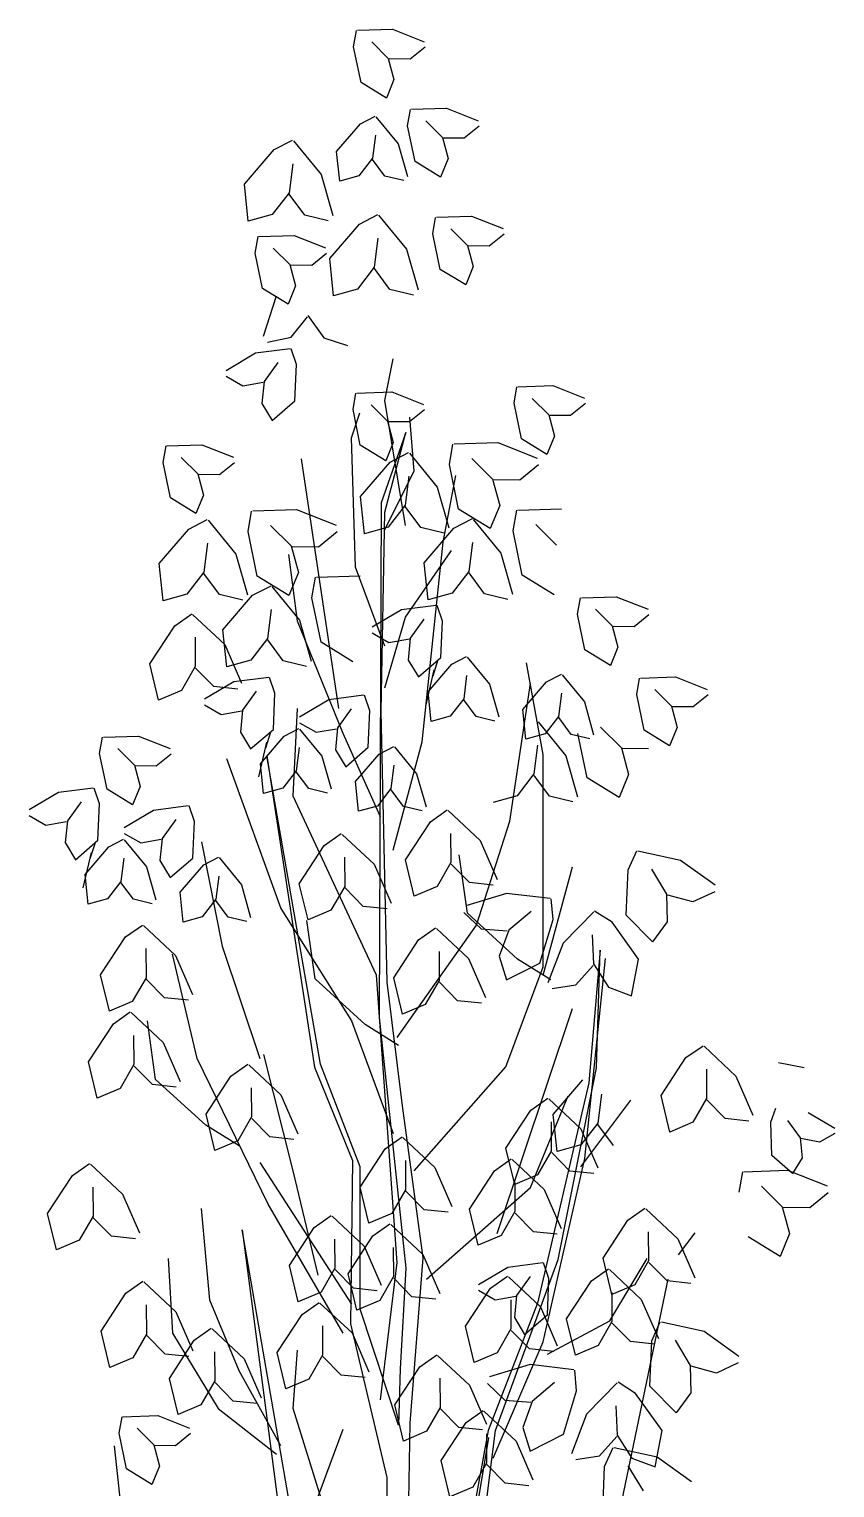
# Model space of a CAD drawing. Header units: millimetres. Extents: x 365.5 to 366.24, y 2522.44 to 2525.29.
# Drawn here: x 365.519 to 366.189, y 2524.078 to 2525.293 of the extents above; entities that cross this region are included whole.
import ezdxf

# ---------------------------------------------------------------- set-up
doc = ezdxf.new("R2010")
doc.units = ezdxf.units.MM
doc.header["$LTSCALE"] = 10
doc.layers.add('Vegetais', color=94, linetype='Continuous')

msp = doc.modelspace()

# ---------------------------------------------------------------- linework, layer by layer
at = {"layer": 'Vegetais'}
for p, q in [((365.7888, 2525.2779), (365.7912, 2525.2915)), ((365.792, 2525.2916), (365.8211, 2525.2925)), ((365.8211, 2525.2925), (365.8475, 2525.2821)), ((365.795, 2525.2482), (365.7888, 2525.2779)), ((365.8039, 2525.2819), (365.8177, 2525.2682)), ((365.8483, 2525.2775), (365.8358, 2525.2675)), ((365.8177, 2525.2682), (365.8224, 2525.2505)), ((365.8358, 2525.2675), (365.8185, 2525.2677)), ((365.8162, 2525.2351), (365.795, 2525.2482)), ((365.8224, 2525.2505), (365.8162, 2525.2351)), ((365.7945, 2525.2137), (365.8067, 2525.2201)), ((365.8073, 2525.2196), (365.8258, 2525.197)), ((365.8338, 2525.2121), (365.8362, 2525.2257)), ((365.837, 2525.2258), (365.8661, 2525.2267)), ((365.8489, 2525.2161), (365.8627, 2525.2024)), ((365.8661, 2525.2267), (365.8925, 2525.2163)), ((365.7747, 2525.1907), (365.7945, 2525.2137)), ((365.8069, 2525.2043), (365.8044, 2525.185)), ((365.84, 2525.1824), (365.8338, 2525.2121)), ((365.8933, 2525.2117), (365.8808, 2525.2017)), ((365.6979, 2525.1635), (365.7226, 2525.1922)), ((365.7226, 2525.1922), (365.738, 2525.2002)), ((365.7387, 2525.1996), (365.7618, 2525.1714)), ((365.8258, 2525.197), (365.8336, 2525.1698)), ((365.8627, 2525.2024), (365.8674, 2525.1847)), ((365.8808, 2525.2017), (365.8635, 2525.2019)), ((365.7382, 2525.1804), (365.7351, 2525.1563)), ((365.7773, 2525.166), (365.7747, 2525.1907)), ((365.8044, 2525.185), (365.7932, 2525.1704)), ((365.8149, 2525.1701), (365.8045, 2525.184)), ((365.8612, 2525.1693), (365.84, 2525.1824)), ((365.8674, 2525.1847), (365.8612, 2525.1693)), ((365.7618, 2525.1714), (365.7715, 2525.1374)), ((365.7932, 2525.1704), (365.7773, 2525.166)), ((365.8305, 2525.1664), (365.8149, 2525.1701)), ((365.7011, 2525.1326), (365.6979, 2525.1635)), ((365.7351, 2525.1563), (365.7211, 2525.1381)), ((365.7482, 2525.1377), (365.7352, 2525.1551)), ((365.7211, 2525.1381), (365.7011, 2525.1326)), ((365.7676, 2525.133), (365.7482, 2525.1377)), ((365.7936, 2525.1302), (365.8089, 2525.1382)), ((365.8096, 2525.1376), (365.8328, 2525.1094)), ((365.8547, 2525.1222), (365.8571, 2525.1358)), ((365.8579, 2525.1359), (365.887, 2525.1369)), ((365.887, 2525.1369), (365.9134, 2525.1264)), ((365.7069, 2525.1061), (365.7093, 2525.1198)), ((365.71, 2525.1199), (365.7392, 2525.1208)), ((365.7392, 2525.1208), (365.7655, 2525.1104)), ((365.7689, 2525.1015), (365.7936, 2525.1302)), ((365.8609, 2525.0925), (365.8547, 2525.1222)), ((365.8698, 2525.1263), (365.8836, 2525.1125)), ((365.9142, 2525.1219), (365.9017, 2525.1118)), ((365.7219, 2525.1102), (365.7357, 2525.0965)), ((365.8091, 2525.1184), (365.806, 2525.0943)), ((365.8328, 2525.1094), (365.8425, 2525.0754)), ((365.8836, 2525.1125), (365.8883, 2525.0948)), ((365.9017, 2525.1118), (365.8844, 2525.112)), ((365.713, 2525.0765), (365.7069, 2525.1061)), ((365.7357, 2525.0965), (365.7404, 2525.0788)), ((365.7539, 2525.0958), (365.7365, 2525.096)), ((365.7663, 2525.1058), (365.7539, 2525.0958)), ((365.7721, 2525.0706), (365.7689, 2525.1015)), ((365.8883, 2525.0948), (365.8821, 2525.0795)), ((365.806, 2525.0943), (365.7921, 2525.0761)), ((365.8191, 2525.0757), (365.8062, 2525.0931)), ((365.8821, 2525.0795), (365.8609, 2525.0925)), ((365.7342, 2525.0634), (365.713, 2525.0765)), ((365.7404, 2525.0788), (365.7342, 2525.0634)), ((365.7921, 2525.0761), (365.7721, 2525.0706)), ((365.8386, 2525.071), (365.8191, 2525.0757)), ((365.7244, 2525.0701), (365.7135, 2525.0365)), ((365.7368, 2525.036), (365.7504, 2525.0529)), ((365.7506, 2525.0541), (365.7639, 2525.0354)), ((365.7172, 2525.032), (365.7368, 2525.036)), ((365.7639, 2525.0354), (365.7836, 2525.0292)), ((365.7071, 2525.0226), (365.6827, 2525.0081)), ((365.736, 2525.0263), (365.7071, 2525.0226)), ((365.7413, 2525.0132), (365.7367, 2525.0263)), ((365.7258, 2525.0149), (365.7143, 2524.9992)), ((365.7399, 2524.983), (365.7413, 2525.0132)), ((365.8148, 2524.9834), (365.8217, 2525.0181)), ((365.6826, 2525.0035), (365.6965, 2524.9955)), ((365.6965, 2524.9955), (365.7136, 2524.9985)), ((365.7143, 2524.9992), (365.7125, 2524.9809)), ((365.7883, 2524.9757), (365.7907, 2524.9894)), ((365.7914, 2524.9895), (365.8206, 2524.9904)), ((365.8206, 2524.9904), (365.8469, 2524.98)), ((365.9224, 2524.981), (365.9248, 2524.9947)), ((365.9256, 2524.9948), (365.9547, 2524.9957)), ((365.9547, 2524.9957), (365.9811, 2524.9853)), ((365.7125, 2524.9809), (365.721, 2524.9667)), ((365.721, 2524.9667), (365.7399, 2524.983)), ((365.7944, 2524.9461), (365.7883, 2524.9757)), ((365.8033, 2524.9798), (365.8171, 2524.9661)), ((365.8321, 2524.8793), (365.8148, 2524.9834)), ((365.8477, 2524.9754), (365.8353, 2524.9654)), ((365.9286, 2524.9514), (365.9224, 2524.981)), ((365.9375, 2524.9851), (365.9513, 2524.9714)), ((365.9819, 2524.9807), (365.9694, 2524.9707)), ((365.7871, 2524.9522), (365.794, 2524.973)), ((365.8171, 2524.9661), (365.8218, 2524.9484)), ((365.8353, 2524.9654), (365.8179, 2524.9656)), ((365.8391, 2524.9244), (365.8356, 2524.9695)), ((365.9513, 2524.9714), (365.956, 2524.9537)), ((365.9694, 2524.9707), (365.9521, 2524.9709)), ((365.7905, 2524.8446), (365.7871, 2524.9522)), ((365.8324, 2524.9567), (365.8118, 2524.8982)), ((365.8149, 2524.8903), (365.8324, 2524.9567)), ((365.9498, 2524.9383), (365.9286, 2524.9514)), ((365.956, 2524.9537), (365.9498, 2524.9383)), ((365.6303, 2524.9318), (365.6327, 2524.9455)), ((365.6334, 2524.9456), (365.6625, 2524.9465)), ((365.6625, 2524.9465), (365.6889, 2524.9361)), ((365.8156, 2524.933), (365.7944, 2524.9461)), ((365.8218, 2524.9484), (365.8156, 2524.933)), ((365.8192, 2524.932), (365.8346, 2524.94)), ((365.8353, 2524.9394), (365.8584, 2524.9112)), ((365.8685, 2524.93), (365.8715, 2524.947)), ((365.8724, 2524.9472), (365.9088, 2524.9483)), ((365.9088, 2524.9483), (365.9417, 2524.9353)), ((365.6364, 2524.9022), (365.6303, 2524.9318)), ((365.6453, 2524.9359), (365.6591, 2524.9222)), ((365.6897, 2524.9315), (365.6773, 2524.9214)), ((365.7766, 2524.7267), (365.7454, 2524.9348)), ((365.7946, 2524.9033), (365.8192, 2524.932)), ((365.8762, 2524.8929), (365.8685, 2524.93)), ((365.8873, 2524.9351), (365.9045, 2524.9179)), ((365.9428, 2524.9296), (365.9272, 2524.917)), ((365.6591, 2524.9222), (365.6638, 2524.9045)), ((365.6773, 2524.9214), (365.6599, 2524.9217)), ((365.8148, 2524.8758), (365.8391, 2524.9244)), ((365.8348, 2524.9202), (365.8317, 2524.8961)), ((365.8634, 2524.8654), (365.8738, 2524.9209)), ((365.9045, 2524.9179), (365.9104, 2524.8958)), ((365.9272, 2524.917), (365.9056, 2524.9173)), ((365.6576, 2524.8891), (365.6364, 2524.9022)), ((365.6638, 2524.9045), (365.6576, 2524.8891)), ((365.7978, 2524.8724), (365.7946, 2524.9033)), ((365.8584, 2524.9112), (365.8681, 2524.8772)), ((365.7009, 2524.8742), (365.7039, 2524.8912)), ((365.7048, 2524.8914), (365.7412, 2524.8925)), ((365.7412, 2524.8925), (365.7742, 2524.8795)), ((365.8118, 2524.7242), (365.8149, 2524.8903)), ((365.8317, 2524.8961), (365.8177, 2524.8779)), ((365.8448, 2524.8775), (365.8318, 2524.8949)), ((365.9026, 2524.8766), (365.8762, 2524.8929)), ((365.9104, 2524.8958), (365.9026, 2524.8766)), ((365.9215, 2524.8748), (365.9246, 2524.8919)), ((365.9255, 2524.892), (365.9619, 2524.8932)), ((365.627, 2524.8475), (365.6517, 2524.8762)), ((365.6517, 2524.8762), (365.667, 2524.8842)), ((365.6677, 2524.8836), (365.6908, 2524.8554)), ((365.7197, 2524.8793), (365.7369, 2524.8622)), ((365.8177, 2524.8779), (365.7978, 2524.8724)), ((365.8642, 2524.8729), (365.8448, 2524.8775)), ((365.8476, 2524.8482), (365.8723, 2524.8769)), ((365.8723, 2524.8769), (365.8877, 2524.8849)), ((365.8883, 2524.8843), (365.9115, 2524.8561)), ((365.9404, 2524.88), (365.9576, 2524.8628)), ((365.6672, 2524.8644), (365.6641, 2524.8403)), ((365.7086, 2524.8371), (365.7009, 2524.8742)), ((365.7752, 2524.8738), (365.7596, 2524.8612)), ((365.8878, 2524.8651), (365.8847, 2524.841)), ((365.9292, 2524.8378), (365.9215, 2524.8748)), ((365.6908, 2524.8554), (365.7006, 2524.8214)), ((365.742, 2524.7995), (365.735, 2524.855)), ((365.7369, 2524.8622), (365.7428, 2524.84)), ((365.7596, 2524.8612), (365.738, 2524.8615)), ((365.8321, 2524.803), (365.8703, 2524.8585)), ((365.9115, 2524.8561), (365.9212, 2524.8221)), ((365.6302, 2524.8166), (365.627, 2524.8475)), ((365.6641, 2524.8403), (365.6501, 2524.8221)), ((365.7428, 2524.84), (365.735, 2524.8208)), ((365.8148, 2524.7787), (365.7905, 2524.8446)), ((365.8508, 2524.8173), (365.8476, 2524.8482)), ((365.8847, 2524.841), (365.8708, 2524.8228)), ((365.8979, 2524.8224), (365.8849, 2524.8398)), ((365.6772, 2524.8218), (365.6642, 2524.8391)), ((365.7047, 2524.8211), (365.7201, 2524.8291)), ((365.735, 2524.8208), (365.7086, 2524.8371)), ((365.7208, 2524.8285), (365.7439, 2524.8003)), ((365.754, 2524.8191), (365.757, 2524.8361)), ((365.7579, 2524.8363), (365.7943, 2524.8374)), ((365.9557, 2524.8215), (365.9292, 2524.8378)), ((365.6501, 2524.8221), (365.6302, 2524.8166)), ((365.6966, 2524.8171), (365.6772, 2524.8218)), ((365.68, 2524.7924), (365.7047, 2524.8211)), ((365.7617, 2524.782), (365.754, 2524.8191)), ((365.8708, 2524.8228), (365.8508, 2524.8173)), ((365.9173, 2524.8177), (365.8979, 2524.8224)), ((365.9753, 2524.8053), (365.9777, 2524.8189)), ((365.9784, 2524.819), (366.0075, 2524.8199)), ((366.0075, 2524.8199), (366.0339, 2524.8095)), ((365.6399, 2524.7957), (365.6541, 2524.8056)), ((365.6548, 2524.8051), (365.6815, 2524.7802)), ((365.7203, 2524.8093), (365.7172, 2524.7852)), ((365.8287, 2524.809), (365.8043, 2524.7945)), ((365.8576, 2524.8127), (365.8287, 2524.809)), ((365.8629, 2524.7996), (365.8583, 2524.8127)), ((365.9814, 2524.7756), (365.9753, 2524.8053)), ((365.9903, 2524.8094), (366.0041, 2524.7956)), ((366.0347, 2524.8049), (366.0223, 2524.7949)), ((365.6192, 2524.764), (365.6399, 2524.7957)), ((365.6833, 2524.7615), (365.68, 2524.7924)), ((365.7801, 2524.7059), (365.742, 2524.7995)), ((365.7439, 2524.8003), (365.7536, 2524.7663)), ((365.8148, 2524.7441), (365.8321, 2524.803)), ((365.8474, 2524.8012), (365.8359, 2524.7855)), ((365.8615, 2524.7693), (365.8629, 2524.7996)), ((366.0041, 2524.7956), (366.0088, 2524.7779)), ((366.0223, 2524.7949), (366.0049, 2524.7951)), ((365.6569, 2524.7861), (365.657, 2524.7617)), ((365.6815, 2524.7802), (365.6956, 2524.7478)), ((365.7172, 2524.7852), (365.7032, 2524.767)), ((365.7303, 2524.7666), (365.7173, 2524.784)), ((365.7881, 2524.7657), (365.7617, 2524.782)), ((365.8042, 2524.7898), (365.8181, 2524.7819)), ((365.8181, 2524.7819), (365.8352, 2524.7849)), ((365.8359, 2524.7855), (365.8341, 2524.7672)), ((365.7032, 2524.767), (365.6833, 2524.7615)), ((365.7497, 2524.7619), (365.7303, 2524.7666)), ((365.8341, 2524.7672), (365.8427, 2524.7531)), ((365.8427, 2524.7531), (365.8615, 2524.7693)), ((365.8551, 2524.7541), (365.8593, 2524.7675)), ((365.8705, 2524.7637), (365.8828, 2524.7701)), ((365.8833, 2524.7696), (365.9018, 2524.7471)), ((366.0026, 2524.7626), (365.9814, 2524.7756)), ((366.0088, 2524.7779), (366.0026, 2524.7626)), ((365.6265, 2524.7338), (365.6192, 2524.764)), ((365.657, 2524.7617), (365.6455, 2524.7419)), ((365.6724, 2524.7451), (365.6573, 2524.7605)), ((365.8557, 2524.759), (365.849, 2524.7298)), ((365.8508, 2524.7408), (365.8705, 2524.7637)), ((365.9466, 2524.6886), (365.9327, 2524.7649)), ((365.9495, 2524.7489), (365.9618, 2524.7553)), ((365.9623, 2524.7548), (365.9809, 2524.7323)), ((365.6891, 2524.7489), (365.6648, 2524.7345)), ((365.6923, 2524.743), (365.6724, 2524.7451)), ((365.7181, 2524.7527), (365.6891, 2524.7489)), ((365.7233, 2524.7396), (365.7188, 2524.7526)), ((365.8829, 2524.7543), (365.8805, 2524.735)), ((365.9018, 2524.7471), (365.9096, 2524.7198)), ((365.9189, 2524.6331), (365.9362, 2524.7475)), ((365.9298, 2524.726), (365.9495, 2524.7489)), ((366.0245, 2524.7385), (366.0269, 2524.7521)), ((366.0277, 2524.7522), (366.0568, 2524.7532)), ((366.0396, 2524.7426), (366.0534, 2524.7288)), ((366.0568, 2524.7532), (366.0832, 2524.7427)), ((365.6455, 2524.7419), (365.6265, 2524.7338)), ((365.7078, 2524.7412), (365.6964, 2524.7255)), ((365.722, 2524.7093), (365.7233, 2524.7396)), ((365.7682, 2524.7341), (365.7438, 2524.7197)), ((365.7971, 2524.7379), (365.7682, 2524.7341)), ((365.8024, 2524.7248), (365.7978, 2524.7378)), ((365.8533, 2524.716), (365.8508, 2524.7408)), ((365.8805, 2524.735), (365.8693, 2524.7204)), ((365.8909, 2524.7201), (365.8806, 2524.734)), ((365.9619, 2524.7395), (365.9595, 2524.7202)), ((365.9809, 2524.7323), (365.9886, 2524.705)), ((366.0307, 2524.7088), (366.0245, 2524.7385)), ((366.084, 2524.7382), (366.0715, 2524.7281)), ((365.6647, 2524.7298), (365.6786, 2524.7219)), ((365.6786, 2524.7219), (365.6957, 2524.7248)), ((365.6964, 2524.7255), (365.6946, 2524.7072)), ((365.7385, 2524.6539), (365.742, 2524.7267)), ((365.7869, 2524.7264), (365.7754, 2524.7107)), ((365.801, 2524.6945), (365.8024, 2524.7248)), ((365.8693, 2524.7204), (365.8533, 2524.716)), ((365.9065, 2524.7164), (365.8909, 2524.7201)), ((365.9323, 2524.7012), (365.9298, 2524.726)), ((365.9595, 2524.7202), (365.9483, 2524.7056)), ((365.97, 2524.7053), (365.9596, 2524.7192)), ((366.0534, 2524.7288), (366.0581, 2524.7111)), ((366.0715, 2524.7281), (366.0542, 2524.7283)), ((365.6946, 2524.7072), (365.7031, 2524.6931)), ((365.7031, 2524.6931), (365.722, 2524.7093)), ((365.7156, 2524.694), (365.7198, 2524.7074)), ((365.731, 2524.7037), (365.7433, 2524.7101)), ((365.7437, 2524.715), (365.7576, 2524.7071)), ((365.7438, 2524.7096), (365.7623, 2524.687)), ((365.7576, 2524.7071), (365.7747, 2524.71)), ((365.7754, 2524.7107), (365.7736, 2524.6924)), ((365.9424, 2524.7156), (365.9656, 2524.6874)), ((365.9833, 2524.6691), (365.9756, 2524.7061)), ((365.9944, 2524.7112), (366.0117, 2524.6941)), ((366.0519, 2524.6958), (366.0307, 2524.7088)), ((366.0581, 2524.7111), (366.0519, 2524.6958)), ((365.5774, 2524.6893), (365.5798, 2524.7029)), ((365.5806, 2524.703), (365.6097, 2524.7039)), ((365.6097, 2524.7039), (365.6361, 2524.6935)), ((365.7162, 2524.6989), (365.7095, 2524.6698)), ((365.7112, 2524.6807), (365.731, 2524.7037)), ((365.7434, 2524.6943), (365.7409, 2524.675)), ((365.7822, 2524.6783), (365.801, 2524.6945)), ((365.81, 2524.6889), (365.8223, 2524.6953)), ((365.8228, 2524.6948), (365.8413, 2524.6723)), ((365.9483, 2524.7056), (365.9323, 2524.7012)), ((365.9419, 2524.6964), (365.9388, 2524.6723)), ((365.9855, 2524.7016), (365.97, 2524.7053)), ((366.0117, 2524.6941), (366.0176, 2524.6719)), ((365.5836, 2524.6596), (365.5774, 2524.6893)), ((365.5925, 2524.6934), (365.6063, 2524.6796)), ((365.6369, 2524.6889), (365.6244, 2524.6789)), ((365.683, 2524.6851), (365.7281, 2524.5602)), ((365.7623, 2524.687), (365.7701, 2524.6598)), ((365.7736, 2524.6924), (365.7822, 2524.6783)), ((365.7903, 2524.6659), (365.81, 2524.6889)), ((365.9656, 2524.6874), (365.9753, 2524.6533)), ((366.0344, 2524.6932), (366.0127, 2524.6934)), ((365.6063, 2524.6796), (365.611, 2524.6619)), ((365.6244, 2524.6789), (365.6071, 2524.6791)), ((365.7138, 2524.656), (365.7112, 2524.6807)), ((365.7409, 2524.675), (365.7298, 2524.6604)), ((365.7514, 2524.6601), (365.741, 2524.674)), ((365.8224, 2524.6795), (365.8199, 2524.6602)), ((365.8413, 2524.6723), (365.8491, 2524.645)), ((365.9388, 2524.6723), (365.9249, 2524.6541)), ((365.9519, 2524.6537), (365.939, 2524.671)), ((366.0176, 2524.6719), (366.0098, 2524.6527)), ((365.5721, 2524.6605), (365.5432, 2524.6568)), ((365.5774, 2524.6474), (365.5728, 2524.6605)), ((365.6048, 2524.6466), (365.5836, 2524.6596)), ((365.611, 2524.6619), (365.6048, 2524.6466)), ((365.7298, 2524.6604), (365.7138, 2524.656)), ((365.767, 2524.6564), (365.7514, 2524.6601)), ((365.7928, 2524.6412), (365.7903, 2524.6659)), ((365.8199, 2524.6602), (365.8088, 2524.6456)), ((365.8304, 2524.6453), (365.82, 2524.6592)), ((366.0098, 2524.6527), (365.9833, 2524.6691)), ((365.5432, 2524.6568), (365.5188, 2524.6423)), ((365.5619, 2524.6491), (365.5505, 2524.6333)), ((365.576, 2524.6171), (365.5774, 2524.6474)), ((365.6511, 2524.6457), (365.6222, 2524.642)), ((365.6564, 2524.6326), (365.6519, 2524.6457)), ((365.8088, 2524.6456), (365.7928, 2524.6412)), ((365.846, 2524.6416), (365.8304, 2524.6453)), ((365.9249, 2524.6541), (365.9049, 2524.6485)), ((365.9714, 2524.649), (365.9519, 2524.6537)), ((365.5187, 2524.6376), (365.5326, 2524.6297)), ((365.5505, 2524.6333), (365.5486, 2524.6151)), ((365.6222, 2524.642), (365.5978, 2524.6275)), ((365.6409, 2524.6343), (365.6295, 2524.6185)), ((365.8527, 2524.6324), (365.8668, 2524.6424)), ((365.8676, 2524.6418), (365.8942, 2524.6169)), ((365.5326, 2524.6297), (365.5497, 2524.6327)), ((365.5977, 2524.6228), (365.6116, 2524.6149)), ((365.655, 2524.6023), (365.6564, 2524.6326)), ((365.7643, 2524.6126), (365.7785, 2524.6226)), ((365.7792, 2524.622), (365.8059, 2524.5971)), ((365.832, 2524.6007), (365.8527, 2524.6324)), ((365.8696, 2524.6228), (365.8697, 2524.5985)), ((365.5486, 2524.6151), (365.5572, 2524.6009)), ((365.5572, 2524.6009), (365.576, 2524.6171)), ((365.5653, 2524.5886), (365.585, 2524.6115)), ((365.5696, 2524.6019), (365.5738, 2524.6153)), ((365.585, 2524.6115), (365.5973, 2524.6179)), ((365.5978, 2524.6174), (365.6163, 2524.5949)), ((365.6116, 2524.6149), (365.6287, 2524.6179)), ((365.6295, 2524.6185), (365.6276, 2524.6003)), ((365.6622, 2524.6157), (365.6795, 2524.529)), ((365.7436, 2524.5809), (365.7643, 2524.6126)), ((365.8942, 2524.6169), (365.9084, 2524.5845)), ((365.5702, 2524.6068), (365.5635, 2524.5776)), ((365.5974, 2524.6021), (365.595, 2524.5828)), ((365.6276, 2524.6003), (365.6362, 2524.5861)), ((365.6362, 2524.5861), (365.655, 2524.6023)), ((365.6443, 2524.5738), (365.664, 2524.5967)), ((365.664, 2524.5967), (365.6763, 2524.6031)), ((365.6769, 2524.6026), (365.6954, 2524.5801)), ((365.7813, 2524.603), (365.7814, 2524.5787)), ((365.8059, 2524.5971), (365.82, 2524.5647)), ((365.8393, 2524.5705), (365.832, 2524.6007)), ((365.8697, 2524.5985), (365.8583, 2524.5786)), ((365.8852, 2524.5818), (365.87, 2524.5972)), ((365.8836, 2524.5564), (365.8766, 2524.6049)), ((366.0174, 2524.5926), (366.0245, 2524.6084)), ((366.0254, 2524.6083), (366.061, 2524.6006)), ((366.061, 2524.6006), (366.0898, 2524.5799)), ((365.5678, 2524.5638), (365.5653, 2524.5886)), ((365.6163, 2524.5949), (365.6241, 2524.5676)), ((365.6765, 2524.5873), (365.674, 2524.568)), ((366.0158, 2524.5548), (366.0174, 2524.5926)), ((366.0369, 2524.593), (366.0494, 2524.5722)), ((365.595, 2524.5828), (365.5838, 2524.5682)), ((365.6055, 2524.5679), (365.5951, 2524.5818)), ((365.6468, 2524.549), (365.6443, 2524.5738)), ((365.6954, 2524.5801), (365.7031, 2524.5529)), ((365.7509, 2524.5507), (365.7436, 2524.5809)), ((365.7814, 2524.5787), (365.7699, 2524.5588)), ((365.7968, 2524.562), (365.7817, 2524.5775)), ((365.8583, 2524.5786), (365.8393, 2524.5705)), ((365.9162, 2524.5728), (365.8823, 2524.5626)), ((365.9051, 2524.5797), (365.8852, 2524.5818)), ((365.9524, 2524.5685), (365.9162, 2524.5728)), ((366.0894, 2524.5741), (366.0712, 2524.5657)), ((365.5838, 2524.5682), (365.5678, 2524.5638)), ((365.621, 2524.5642), (365.6055, 2524.5679)), ((365.674, 2524.568), (365.6628, 2524.5534)), ((365.6845, 2524.5531), (365.6741, 2524.567)), ((365.8167, 2524.5599), (365.7968, 2524.562)), ((365.9548, 2524.551), (365.9533, 2524.5682)), ((366.0494, 2524.5722), (366.0498, 2524.5492)), ((366.0712, 2524.5657), (366.0503, 2524.5713)), ((365.6628, 2524.5534), (365.6468, 2524.549)), ((365.7, 2524.5494), (365.6845, 2524.5531)), ((365.7567, 2524.5018), (365.7498, 2524.5504)), ((365.7699, 2524.5588), (365.7509, 2524.5507)), ((365.8807, 2524.557), (365.8951, 2524.5432)), ((365.9252, 2524.5182), (365.8836, 2524.5564)), ((365.9365, 2524.5577), (365.9179, 2524.5421)), ((365.9439, 2524.5147), (365.9548, 2524.551)), ((365.9887, 2524.5575), (365.9632, 2524.5314)), ((366.004, 2524.5488), (365.9894, 2524.5581)), ((366.0261, 2524.518), (366.004, 2524.5488)), ((366.0375, 2524.5325), (366.0158, 2524.5548)), ((366.0498, 2524.5492), (366.0375, 2524.5325)), ((365.5782, 2524.5049), (365.5989, 2524.5366)), ((365.5989, 2524.5366), (365.6131, 2524.5465)), ((365.6138, 2524.546), (365.6405, 2524.5211)), ((365.8429, 2524.5341), (365.8571, 2524.5441)), ((365.8578, 2524.5436), (365.8845, 2524.5187)), ((365.8951, 2524.5432), (365.9167, 2524.5416)), ((365.9179, 2524.5421), (365.91, 2524.5205)), ((365.9875, 2524.5384), (365.9885, 2524.5141)), ((365.6159, 2524.527), (365.616, 2524.5026)), ((365.8222, 2524.5024), (365.8429, 2524.5341)), ((365.8599, 2524.5245), (365.86, 2524.5002)), ((365.9632, 2524.5314), (365.9505, 2524.4984)), ((365.9941, 2524.5257), (365.9846, 2524.415)), ((365.9909, 2524.4276), (365.9941, 2524.5257)), ((365.6587, 2524.4354), (365.6379, 2524.5221)), ((365.6405, 2524.5211), (365.6546, 2524.4887)), ((365.8845, 2524.5187), (365.8986, 2524.4862)), ((365.91, 2524.5205), (365.9161, 2524.5008)), ((365.9161, 2524.5008), (365.9439, 2524.5147)), ((365.953, 2524.5009), (365.9252, 2524.5182)), ((365.9738, 2524.4967), (365.9883, 2524.5129)), ((365.9885, 2524.5141), (366.0009, 2524.4947)), ((366.0202, 2524.4875), (366.0261, 2524.518)), ((365.5855, 2524.4747), (365.5782, 2524.5049)), ((365.616, 2524.5026), (365.6045, 2524.4828)), ((365.6314, 2524.486), (365.6162, 2524.5014)), ((365.8295, 2524.4722), (365.8222, 2524.5024)), ((365.86, 2524.5002), (365.8485, 2524.4803)), ((365.8754, 2524.4835), (365.8602, 2524.499)), ((365.9541, 2524.4937), (365.9738, 2524.4967)), ((366.0009, 2524.4947), (366.0202, 2524.4875)), ((365.6045, 2524.4828), (365.5855, 2524.4747)), ((365.6513, 2524.4839), (365.6314, 2524.486)), ((365.8485, 2524.4803), (365.8295, 2524.4722)), ((365.8953, 2524.4814), (365.8754, 2524.4835)), ((365.5681, 2524.4325), (365.5888, 2524.4642)), ((365.5888, 2524.4642), (365.6029, 2524.4742)), ((365.6037, 2524.4736), (365.6303, 2524.4487)), ((365.624, 2524.418), (365.6171, 2524.4666)), ((365.6057, 2524.4546), (365.6058, 2524.4303)), ((365.6303, 2524.4487), (365.6445, 2524.4163)), ((365.7385, 2524.3417), (365.7142, 2524.4388)), ((366.0655, 2524.4361), (366.0797, 2524.446)), ((366.0805, 2524.4455), (366.1071, 2524.4206)), ((365.5753, 2524.4023), (365.5681, 2524.4325)), ((365.6058, 2524.4303), (365.5944, 2524.4104)), ((365.6213, 2524.4136), (365.6061, 2524.429)), ((365.6867, 2524.4206), (365.7008, 2524.4306)), ((365.7016, 2524.4301), (365.7282, 2524.4052)), ((366.0448, 2524.4044), (366.0655, 2524.4361)), ((366.1638, 2524.4276), (366.1425, 2524.4318)), ((365.6657, 2524.3799), (365.624, 2524.418)), ((365.666, 2524.3889), (365.6867, 2524.4206)), ((365.955, 2524.3888), (365.9797, 2524.4175)), ((366.0825, 2524.4264), (366.0826, 2524.4021)), ((366.1071, 2524.4206), (366.1212, 2524.3881)), ((365.5944, 2524.4104), (365.5753, 2524.4023)), ((365.6412, 2524.4115), (365.6213, 2524.4136)), ((365.7036, 2524.411), (365.7037, 2524.3867)), ((365.7282, 2524.4052), (365.7423, 2524.3727)), ((365.9362, 2524.3278), (365.9674, 2524.4042)), ((365.9363, 2524.3923), (365.9505, 2524.4022)), ((365.9952, 2524.4057), (365.9921, 2524.3816)), ((366.0521, 2524.3741), (366.0448, 2524.4044)), ((365.9156, 2524.3606), (365.9363, 2524.3923)), ((365.9512, 2524.4017), (365.9779, 2524.3768)), ((366.0194, 2524.4007), (365.9778, 2524.3452)), ((366.0826, 2524.4021), (366.0711, 2524.3822)), ((366.098, 2524.3854), (366.0829, 2524.4009)), ((366.136, 2524.3822), (366.1402, 2524.3941)), ((366.1672, 2524.3905), (366.1893, 2524.3772)), ((365.6934, 2524.3625), (365.6657, 2524.3799)), ((365.6732, 2524.3587), (365.666, 2524.3889)), ((365.7037, 2524.3867), (365.6923, 2524.3668)), ((365.7192, 2524.37), (365.704, 2524.3855)), ((365.9533, 2524.3826), (365.9534, 2524.3583)), ((365.9582, 2524.3579), (365.955, 2524.3888)), ((365.9921, 2524.3816), (365.9781, 2524.3634)), ((366.0052, 2524.363), (365.9922, 2524.3804)), ((366.0711, 2524.3822), (366.0521, 2524.3741)), ((366.1179, 2524.3833), (366.098, 2524.3854)), ((366.1371, 2524.3546), (366.136, 2524.3822)), ((366.1501, 2524.3836), (366.1605, 2524.3692)), ((365.6923, 2524.3668), (365.6732, 2524.3587)), ((365.739, 2524.3679), (365.7192, 2524.37)), ((365.815, 2524.36), (365.8291, 2524.37)), ((365.8299, 2524.3695), (365.8565, 2524.3446)), ((365.9779, 2524.3768), (365.992, 2524.3443)), ((366.1605, 2524.3692), (366.1621, 2524.3525)), ((366.1767, 2524.3658), (366.1611, 2524.3686)), ((366.1894, 2524.373), (366.1767, 2524.3658)), ((365.7943, 2524.3283), (365.815, 2524.36)), ((365.9229, 2524.3303), (365.9156, 2524.3606)), ((365.9534, 2524.3583), (365.9419, 2524.3384)), ((365.9688, 2524.3416), (365.9537, 2524.3571)), ((365.9781, 2524.3634), (365.9582, 2524.3579)), ((366.1542, 2524.3397), (366.1371, 2524.3546)), ((365.5548, 2524.338), (365.569, 2524.3479)), ((365.5697, 2524.3474), (365.5964, 2524.3225)), ((365.8319, 2524.3504), (365.832, 2524.3261)), ((365.8565, 2524.3446), (365.8707, 2524.3121)), ((365.8853, 2524.31), (365.906, 2524.3417)), ((365.906, 2524.3417), (365.9201, 2524.3517)), ((365.9209, 2524.3512), (365.9475, 2524.3263)), ((365.9887, 2524.3396), (365.9688, 2524.3416)), ((366.1136, 2524.3411), (366.1501, 2524.3423)), ((366.1501, 2524.3423), (366.183, 2524.3293)), ((366.1621, 2524.3525), (366.1542, 2524.3397)), ((365.5341, 2524.3063), (365.5548, 2524.338)), ((365.9419, 2524.3384), (365.9229, 2524.3303)), ((365.9229, 2524.3321), (365.923, 2524.3078)), ((366.1097, 2524.3239), (366.1127, 2524.341)), ((365.5717, 2524.3283), (365.5719, 2524.304)), ((365.5964, 2524.3225), (365.6105, 2524.2901)), ((365.832, 2524.3261), (365.8206, 2524.3062)), ((365.8475, 2524.3094), (365.8323, 2524.3249)), ((365.8495, 2524.2515), (365.9362, 2524.3278)), ((365.9475, 2524.3263), (365.9617, 2524.2938)), ((366.1285, 2524.329), (366.1457, 2524.3119)), ((366.184, 2524.3235), (366.1685, 2524.311)), ((365.5414, 2524.276), (365.5341, 2524.3063)), ((365.6691, 2524.2342), (365.6622, 2524.3105)), ((365.8674, 2524.3073), (365.8475, 2524.3094)), ((365.8925, 2524.2798), (365.8853, 2524.31)), ((365.923, 2524.3078), (365.9116, 2524.2879)), ((365.9385, 2524.2911), (365.9233, 2524.3066)), ((366.0172, 2524.3007), (366.0313, 2524.3107)), ((366.0321, 2524.3102), (366.0587, 2524.2853)), ((366.1457, 2524.3119), (366.1517, 2524.2897)), ((366.1685, 2524.311), (366.1468, 2524.3112)), ((365.5719, 2524.304), (365.5604, 2524.2841)), ((365.5873, 2524.2873), (365.5721, 2524.3028)), ((365.7354, 2524.263), (365.7561, 2524.2947)), ((365.771, 2524.3041), (365.7976, 2524.2792)), ((365.8198, 2524.2971), (365.8464, 2524.2722)), ((365.9965, 2524.269), (366.0172, 2524.3007)), ((365.5604, 2524.2841), (365.5414, 2524.276)), ((365.6072, 2524.2853), (365.5873, 2524.2873)), ((365.773, 2524.285), (365.7731, 2524.2607)), ((365.9116, 2524.2879), (365.8925, 2524.2798)), ((365.9584, 2524.289), (365.9385, 2524.2911)), ((366.0341, 2524.2911), (366.0342, 2524.2668)), ((366.0587, 2524.2853), (366.0729, 2524.2528)), ((366.0729, 2524.2901), (366.059, 2524.2719)), ((366.1439, 2524.2705), (366.1174, 2524.2869)), ((366.1517, 2524.2897), (366.1439, 2524.2705)), ((365.6344, 2524.2689), (365.6379, 2524.2065)), ((365.7976, 2524.2792), (365.8118, 2524.2467)), ((365.8218, 2524.278), (365.8219, 2524.2537)), ((365.8464, 2524.2722), (365.8605, 2524.2397)), ((366.0037, 2524.2388), (365.9965, 2524.269)), ((366.0021, 2524.2169), (366.0333, 2524.2689)), ((365.7426, 2524.2327), (365.7354, 2524.263)), ((365.7731, 2524.2607), (365.7617, 2524.2408)), ((365.7886, 2524.244), (365.7734, 2524.2595)), ((365.9172, 2524.2614), (365.8929, 2524.247)), ((365.9462, 2524.2652), (365.9172, 2524.2614)), ((365.9514, 2524.2521), (365.9469, 2524.2651)), ((365.9868, 2524.2502), (366.0009, 2524.2602)), ((366.0017, 2524.2596), (366.0283, 2524.2347)), ((366.0342, 2524.2668), (366.0228, 2524.2469)), ((366.0497, 2524.2501), (366.0345, 2524.2656)), ((365.5993, 2524.2399), (365.6134, 2524.2498)), ((365.6142, 2524.2493), (365.6408, 2524.2244)), ((365.7914, 2524.2257), (365.7842, 2524.256)), ((365.8219, 2524.2537), (365.8105, 2524.2338)), ((365.8374, 2524.237), (365.8222, 2524.2525)), ((365.9027, 2524.2441), (365.9169, 2524.2541)), ((365.9177, 2524.2535), (365.9443, 2524.2286)), ((365.9359, 2524.2537), (365.9245, 2524.238)), ((365.9501, 2524.2218), (365.9514, 2524.2521)), ((365.9661, 2524.2185), (365.9868, 2524.2502)), ((366.0228, 2524.2469), (366.0037, 2524.2388)), ((366.0696, 2524.248), (366.0497, 2524.2501)), ((365.5786, 2524.2082), (365.5993, 2524.2399)), ((365.6934, 2524.1752), (365.6691, 2524.2342)), ((365.7617, 2524.2408), (365.7426, 2524.2327)), ((365.7459, 2524.2223), (365.7601, 2524.2322)), ((365.8085, 2524.2419), (365.7886, 2524.244)), ((365.8105, 2524.2338), (365.7914, 2524.2257)), ((365.8572, 2524.2349), (365.8374, 2524.237)), ((365.882, 2524.2124), (365.9027, 2524.2441)), ((365.8928, 2524.2423), (365.9067, 2524.2344)), ((365.9067, 2524.2344), (365.9238, 2524.2373)), ((365.9197, 2524.2345), (365.9198, 2524.2102)), ((365.9245, 2524.238), (365.9227, 2524.2197)), ((366.0037, 2524.2406), (366.0038, 2524.2163)), ((366.0283, 2524.2347), (366.0425, 2524.2023)), ((365.6162, 2524.2302), (365.6163, 2524.2059)), ((365.6408, 2524.2244), (365.655, 2524.1919)), ((365.7252, 2524.1906), (365.7459, 2524.2223)), ((365.7608, 2524.2317), (365.7875, 2524.2068)), ((365.9312, 2524.2056), (365.9501, 2524.2218)), ((365.9443, 2524.2286), (365.9584, 2524.1962)), ((365.5859, 2524.1779), (365.5786, 2524.2082)), ((365.6561, 2524.2007), (365.6703, 2524.2107)), ((365.6711, 2524.2102), (365.6977, 2524.1853)), ((365.7629, 2524.2126), (365.763, 2524.1883)), ((365.8893, 2524.1822), (365.882, 2524.2124)), ((365.9198, 2524.2102), (365.9083, 2524.1903)), ((365.9352, 2524.1935), (365.9201, 2524.2089)), ((365.9227, 2524.2197), (365.9312, 2524.2056)), ((365.9501, 2524.1891), (366.0021, 2524.2169)), ((365.9734, 2524.1883), (365.9661, 2524.2185)), ((366.0038, 2524.2163), (365.9924, 2524.1964)), ((366.0193, 2524.1996), (366.0041, 2524.215)), ((366.037, 2524.2003), (366.0441, 2524.2161)), ((366.045, 2524.216), (366.0807, 2524.2083)), ((366.0807, 2524.2083), (366.1094, 2524.1876)), ((365.6163, 2524.2059), (365.6049, 2524.186)), ((365.6318, 2524.1892), (365.6166, 2524.2047)), ((365.6355, 2524.169), (365.6561, 2524.2007)), ((365.6379, 2524.2065), (365.6761, 2524.144)), ((365.7875, 2524.2068), (365.8016, 2524.1744)), ((365.9924, 2524.1964), (365.9734, 2524.1883)), ((366.0392, 2524.1975), (366.0193, 2524.1996)), ((366.0355, 2524.1625), (366.037, 2524.2003)), ((366.0565, 2524.2007), (366.0691, 2524.1798)), ((365.6049, 2524.186), (365.5859, 2524.1779)), ((365.6517, 2524.1871), (365.6318, 2524.1892)), ((365.6731, 2524.1911), (365.6732, 2524.1668)), ((365.6977, 2524.1853), (365.7118, 2524.1528)), ((365.7325, 2524.1603), (365.7252, 2524.1906)), ((365.7385, 2524.144), (365.742, 2524.1926)), ((365.763, 2524.1883), (365.7515, 2524.1684)), ((365.7784, 2524.1716), (365.7633, 2524.1871)), ((365.8587, 2524.1881), (365.8854, 2524.1632)), ((365.9083, 2524.1903), (365.8893, 2524.1822)), ((365.9551, 2524.1914), (365.9352, 2524.1935)), ((365.7281, 2524.1128), (365.6934, 2524.1752)), ((365.7983, 2524.1696), (365.7784, 2524.1716)), ((365.8231, 2524.147), (365.8438, 2524.1787)), ((365.8276, 2524.1769), (365.8261, 2524.1301)), ((365.9358, 2524.1804), (365.9019, 2524.1703)), ((365.972, 2524.1761), (365.9358, 2524.1804)), ((365.9744, 2524.1587), (365.9729, 2524.1759)), ((366.0691, 2524.1798), (366.0694, 2524.1569)), ((366.0909, 2524.1734), (366.0699, 2524.179)), ((366.109, 2524.1818), (366.0909, 2524.1734)), ((365.6427, 2524.1388), (365.6355, 2524.169)), ((365.6732, 2524.1668), (365.6617, 2524.1469)), ((365.6886, 2524.1501), (365.6735, 2524.1656)), ((365.7515, 2524.1684), (365.7325, 2524.1603)), ((365.8607, 2524.1691), (365.8609, 2524.1448)), ((365.8854, 2524.1632), (365.8995, 2524.1308)), ((365.9004, 2524.1647), (365.9148, 2524.1508)), ((365.9561, 2524.1654), (365.9375, 2524.1498)), ((366.0083, 2524.1652), (365.9828, 2524.1391)), ((366.0236, 2524.1564), (366.0091, 2524.1657)), ((366.0572, 2524.1402), (366.0355, 2524.1625)), ((365.7085, 2524.148), (365.6886, 2524.1501)), ((365.9148, 2524.1508), (365.9364, 2524.1492)), ((365.9375, 2524.1498), (365.9297, 2524.1282)), ((365.9636, 2524.1224), (365.9744, 2524.1587)), ((366.0458, 2524.1257), (366.0236, 2524.1564)), ((366.0694, 2524.1569), (366.0572, 2524.1402)), ((365.5936, 2524.1233), (365.596, 2524.1369)), ((365.5967, 2524.137), (365.6259, 2524.138)), ((365.6259, 2524.138), (365.6522, 2524.1275)), ((365.6617, 2524.1469), (365.6427, 2524.1388)), ((365.6761, 2524.144), (365.7246, 2524.1059)), ((365.8609, 2524.1448), (365.8494, 2524.1249)), ((365.8763, 2524.1281), (365.8611, 2524.1436)), ((365.8824, 2524.1323), (365.8966, 2524.1423)), ((365.8973, 2524.1417), (365.924, 2524.1168)), ((365.9828, 2524.1391), (365.9702, 2524.106)), ((366.0072, 2524.146), (366.0082, 2524.1218)), ((365.5998, 2524.0936), (365.5936, 2524.1233)), ((365.6087, 2524.1274), (365.6224, 2524.1137)), ((365.6531, 2524.123), (365.6406, 2524.1129)), ((365.7558, 2524.0608), (365.7801, 2524.1267)), ((365.8617, 2524.1006), (365.8824, 2524.1323)), ((365.8962, 2524.126), (365.8763, 2524.1281)), ((365.9297, 2524.1282), (365.9358, 2524.1084)), ((366.0399, 2524.0952), (366.0458, 2524.1257)), ((365.5894, 2524.1128), (365.5963, 2524.0504)), ((365.6224, 2524.1137), (365.6272, 2524.0959)), ((365.6406, 2524.1129), (365.6233, 2524.1131)), ((365.924, 2524.1168), (365.9381, 2524.0844)), ((365.9358, 2524.1084), (365.9636, 2524.1224)), ((365.9935, 2524.1044), (366.0079, 2524.1205)), ((365.9978, 2524.0957), (366.0048, 2524.1115)), ((366.0057, 2524.1114), (366.0414, 2524.1036)), ((366.0082, 2524.1218), (366.0205, 2524.1024)), ((365.869, 2524.0704), (365.8617, 2524.1006)), ((365.9737, 2524.1014), (365.9935, 2524.1044)), ((366.0205, 2524.1024), (366.0399, 2524.0952)), ((366.0414, 2524.1036), (366.0701, 2524.083)), ((365.6209, 2524.0806), (365.5998, 2524.0936)), ((365.6272, 2524.0959), (365.6209, 2524.0806)), ((365.8995, 2524.0984), (365.888, 2524.0785)), ((365.9149, 2524.0817), (365.8997, 2524.0972)), ((366.0172, 2524.0961), (366.0298, 2524.0752)), ((365.888, 2524.0785), (365.869, 2524.0704)), ((365.9348, 2524.0796), (365.9149, 2524.0817))]:
    msp.add_line(p, q, dxfattribs=at)
at = {"layer": 'Vegetais', "color": 34}
for p, q in [((365.8118, 2524.8982), (365.8102, 2524.4695)), ((365.846, 2524.699), (365.8634, 2524.8654)), ((365.8168, 2524.4988), (365.8118, 2524.7242)), ((365.8113, 2524.6365), (365.7801, 2524.7059)), ((365.8217, 2524.6088), (365.846, 2524.699)), ((365.7166, 2524.6875), (365.7562, 2524.428)), ((365.7612, 2524.4306), (365.7166, 2524.6875)), ((365.9466, 2524.5117), (365.9466, 2524.6886)), ((365.8079, 2524.5047), (365.7385, 2524.6539)), ((365.8911, 2524.5464), (365.9189, 2524.6331)), ((365.9466, 2524.5047), (365.9709, 2524.5949)), ((365.7281, 2524.5602), (365.7871, 2524.4666)), ((365.8252, 2524.4527), (365.8911, 2524.5464)), ((365.6795, 2524.529), (365.7108, 2524.4354)), ((365.9154, 2524.4284), (365.9466, 2524.5117)), ((365.9813, 2524.3521), (365.9986, 2524.5186)), ((365.7984, 2524.4637), (365.7567, 2524.5018)), ((365.8252, 2524.2654), (365.8079, 2524.5047)), ((365.8294, 2524.396), (365.8168, 2524.4988)), ((365.9084, 2524.2897), (365.9709, 2524.477)), ((365.7871, 2524.4666), (365.8217, 2524.3729)), ((365.8261, 2524.4463), (365.7984, 2524.4637)), ((365.8102, 2524.4695), (365.8324, 2524.2607)), ((365.7177, 2524.314), (365.6587, 2524.4354)), ((365.7562, 2524.428), (365.7879, 2524.3505)), ((365.7944, 2524.3452), (365.7612, 2524.4306)), ((365.8391, 2524.3417), (365.9154, 2524.4284)), ((365.9592, 2524.2679), (365.9909, 2524.4276)), ((365.9846, 2524.415), (365.9418, 2524.2315)), ((365.8468, 2524.2694), (365.8294, 2524.396)), ((365.7108, 2524.3487), (365.7871, 2524.2307)), ((365.7593, 2524.255), (365.7385, 2524.3417)), ((365.7879, 2524.3505), (365.7863, 2524.2145)), ((365.7944, 2524.2266), (365.7944, 2524.3452)), ((365.9466, 2524.1995), (365.9813, 2524.3521)), ((365.8015, 2524.2981), (365.7943, 2524.3283)), ((365.7801, 2524.2065), (365.7177, 2524.314)), ((365.8206, 2524.3062), (365.8015, 2524.2981)), ((365.7561, 2524.2947), (365.7702, 2524.3046)), ((365.8049, 2524.2877), (365.819, 2524.2976)), ((365.6961, 2524.2928), (365.7262, 2524.0618)), ((365.7357, 2524.0634), (365.6961, 2524.2928)), ((365.7842, 2524.256), (365.8049, 2524.2877)), ((365.8358, 2524.1318), (365.8468, 2524.2694)), ((365.8113, 2524.151), (365.8252, 2524.2654)), ((365.8324, 2524.2607), (365.8276, 2524.1769)), ((365.907, 2524.1255), (365.9592, 2524.2679)), ((366.0125, 2524.0677), (366.0507, 2524.2515)), ((365.8261, 2524.1301), (365.7944, 2524.2266)), ((365.9418, 2524.2315), (365.9007, 2524.1255)), ((365.7863, 2524.2145), (365.8164, 2524.0864)), ((365.905, 2524.1024), (365.9466, 2524.1995)), ((365.8438, 2524.1787), (365.858, 2524.1887)), ((365.7697, 2524.0434), (365.7385, 2524.144)), ((365.8304, 2524.1168), (365.8231, 2524.147)), ((365.8494, 2524.1249), (365.8304, 2524.1168)), ((365.8326, 2523.9136), (365.8358, 2524.1318)), ((365.9007, 2524.1255), (365.8785, 2524.0037)), ((365.8912, 2524.0021), (365.907, 2524.1255)), ((365.8807, 2523.9949), (365.9015, 2524.1197)), ((365.8994, 2524.1227), (365.8995, 2524.0984)), ((365.8164, 2524.0864), (365.8164, 2523.7075)), ((365.9962, 2524.0578), (365.9978, 2524.0957))]:
    msp.add_line(p, q, dxfattribs=at)

doc.saveas('drawing.dxf')
